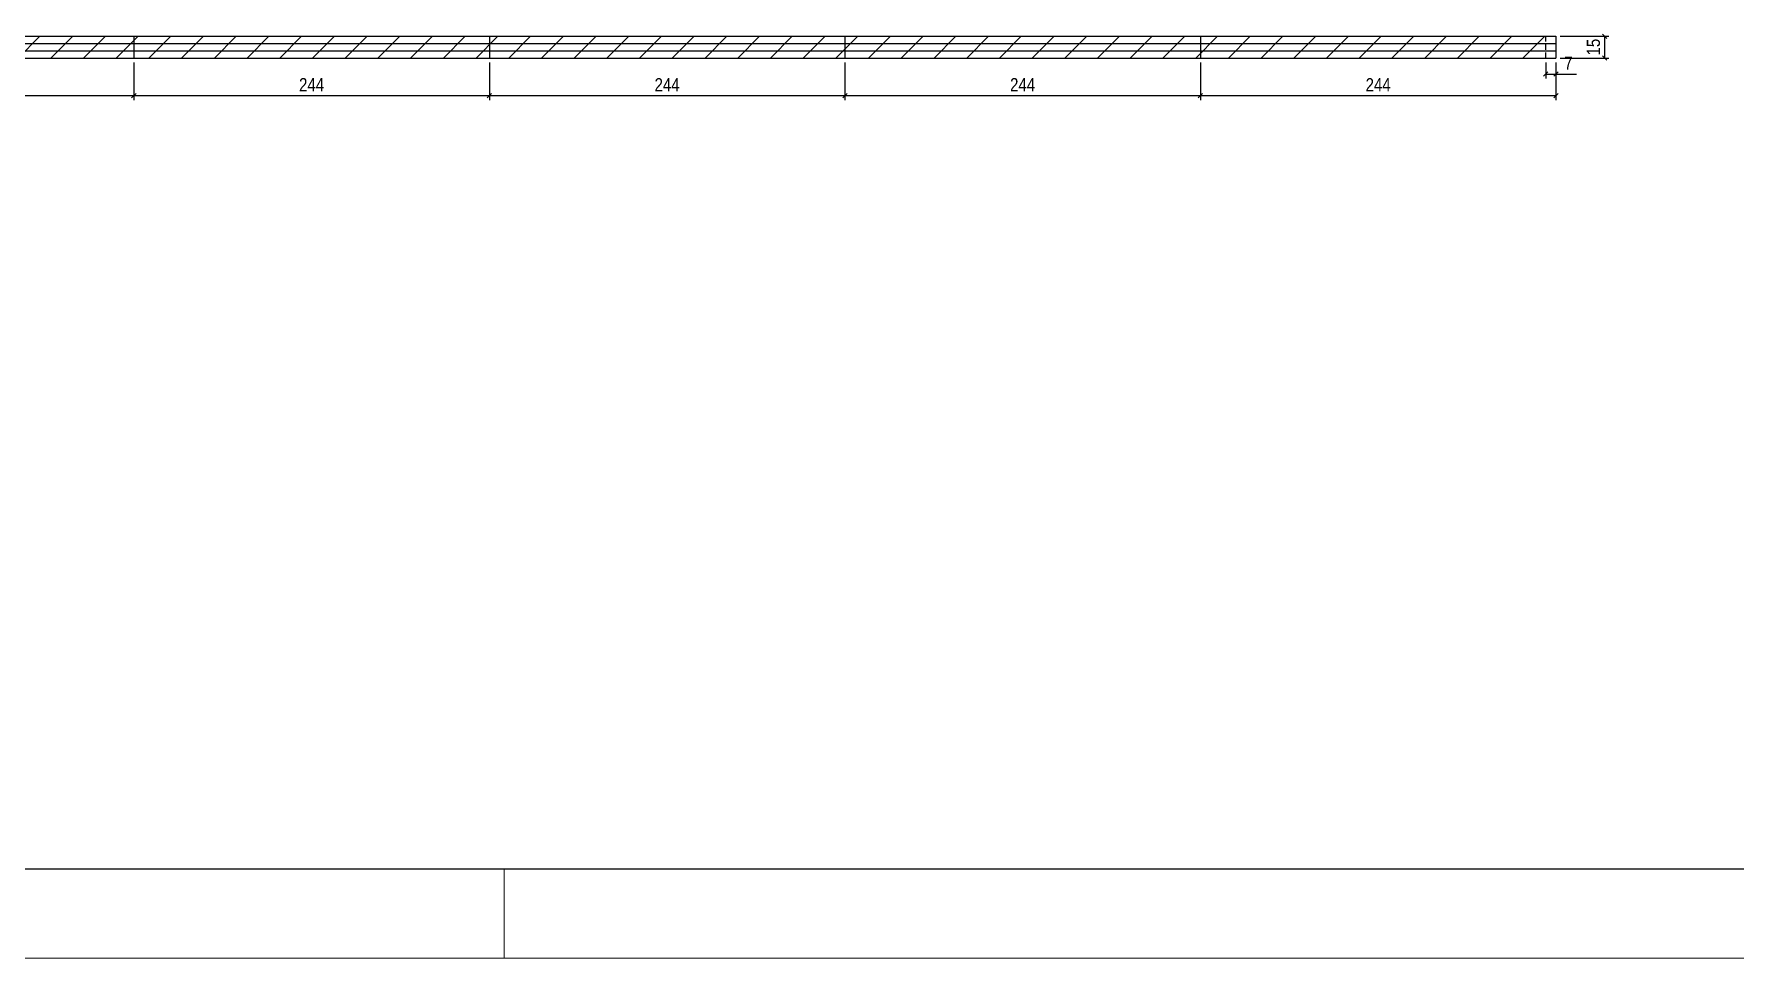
# Model space of a CAD drawing. Extents: x -3557 to 8661, y -614 to 3008.
# Drawn here: x 6083 to 7251, y -614 to 21 of the extents above; entities that cross this region are included whole.
import ezdxf

# ---------------------------------------------------------------- set-up
doc = ezdxf.new("R2010")
doc.units = 0
doc.linetypes.add('HIDDEN', pattern=[0.375, 0.25, -0.125])
for name, color, linetype in [('COTA', 241, 'Continuous'), ('Painéis', 200, 'Continuous'), ('SARR_2.2x7', 40, 'Continuous')]:
    doc.layers.add(name, color=color, linetype=linetype)
doc.layers.add('FOLHA', color=255, linetype='Continuous', lineweight=5)
doc.layers.add('Hachura', color=251, linetype='Continuous', lineweight=9)
doc.styles.add('COTA TECNICA-50', font='techl___.ttf', dxfattribs={"height": 9})
doc.dimstyles.new('COTA PAINEL-50', dxfattribs={"dimtxt": 9, "dimasz": 3, "dimexe": 3, "dimexo": 3, "dimgap": 3, "dimtad": 1, "dimdec": 1, "dimzin": 12, "dimdsep": 46, "dimtxsty": 'COTA TECNICA-50', "dimblk1": 'OBLIQUE', "dimblk2": 'OBLIQUE', "dimsah": 1, "dimcen": 0.9, "dimclrd": 4, "dimclre": 4, "dimclrt": 240, "dimadec": 1, "dimazin": 3, "dimtfac": 1, "dimtdec": 1, "dimtmove": 0, "dimatfit": 3, "dimfxl": 1, "dimtolj": 1, "dimtzin": 12, "dimarcsym": 0})

# ---------------------------------------------------------------- blocks, each defined once
blk = doc.blocks.new('_Oblique')
at = {"color": 0, "linetype": 'ByBlock', "lineweight": -2}
blk.add_line((-0.5, -0.5), (0.5, 0.5), dxfattribs=at)
blk = doc.blocks.new('*D899')
at = {"layer": 'COTA', "color": 4, "lineweight": -2, "transparency": 16777216}
for p, q in [((7130.7, 19.3), (7164.1, 19.3)), ((7161.1, 19.3), (7161.1, 4.3)), ((7130.7, 4.3), (7164.1, 4.3))]:
    blk.add_line(p, q, dxfattribs=at)
at = {"layer": 'Defpoints', "color": 0, "transparency": 16777216}
for p in [(7127.7, 19.3), (7127.7, 4.3), (7161.1, 4.3)]:
    blk.add_point(p, dxfattribs=at)
at = {"layer": 'COTA', "color": 4, "lineweight": -2, "transparency": 16777216, "xscale": 3, "yscale": 3, "zscale": 3}
for p, rotation in [((7161.1, 19.3), 90), ((7161.1, 4.3), 270)]:
    blk.add_blockref('_Oblique', p, dxfattribs=dict(at, rotation=rotation))
at = {"layer": 'COTA', "color": 240, "transparency": 16777216, "insert": (7153.5, 11.8), "char_height": 9, "attachment_point": 5, "rotation": 90, "style": 'COTA TECNICA-50'}
blk.add_mtext('\\A1;15', dxfattribs=at)
blk = doc.blocks.new('*D898')
at = {"layer": 'COTA', "color": 4, "lineweight": -2, "transparency": 16777216}
for p, q in [((7120.7, 1.3), (7120.7, -9.7)), ((7127.7, 1.3), (7127.7, -9.7)), ((7120.7, -6.7), (7127.7, -6.7)), ((7127.7, -6.7), (7141.9, -6.7))]:
    blk.add_line(p, q, dxfattribs=at)
at = {"layer": 'Defpoints', "color": 0, "transparency": 16777216}
for p in [(7120.7, 4.3), (7127.7, 4.3), (7127.7, -6.7)]:
    blk.add_point(p, dxfattribs=at)
at = {"layer": 'COTA', "color": 4, "lineweight": -2, "transparency": 16777216, "xscale": 3, "yscale": 3, "zscale": 3, "rotation": 180}
blk.add_blockref('_Oblique', (7120.7, -6.7), dxfattribs=at)
at = {"layer": 'COTA', "color": 4, "lineweight": -2, "transparency": 16777216, "xscale": 3, "yscale": 3, "zscale": 3}
blk.add_blockref('_Oblique', (7127.7, -6.7), dxfattribs=at)
at = {"layer": 'COTA', "color": 240, "transparency": 16777216, "insert": (7136.3, 0.8), "char_height": 9, "attachment_point": 5, "style": 'COTA TECNICA-50'}
blk.add_mtext('\\A1;7', dxfattribs=at)
blk = doc.blocks.new('*D915')
at = {"layer": 'COTA', "color": 4, "lineweight": -2, "transparency": 16777216}
for p, q in [((5907.7, 1.3), (5907.7, -24.5)), ((6151.7, 1.3), (6151.7, -24.5)), ((5907.7, -21.5), (6151.7, -21.5))]:
    blk.add_line(p, q, dxfattribs=at)
at = {"layer": 'Defpoints', "color": 0, "transparency": 16777216}
for p in [(5907.7, 4.3), (6151.7, 4.3), (6151.7, -21.5)]:
    blk.add_point(p, dxfattribs=at)
at = {"layer": 'COTA', "color": 4, "lineweight": -2, "transparency": 16777216, "xscale": 3, "yscale": 3, "zscale": 3, "rotation": 180}
blk.add_blockref('_Oblique', (5907.7, -21.5), dxfattribs=at)
at = {"layer": 'COTA', "color": 4, "lineweight": -2, "transparency": 16777216, "xscale": 3, "yscale": 3, "zscale": 3}
blk.add_blockref('_Oblique', (6151.7, -21.5), dxfattribs=at)
at = {"layer": 'COTA', "color": 240, "transparency": 16777216, "insert": (6029.7, -14), "char_height": 9, "attachment_point": 5, "style": 'COTA TECNICA-50'}
blk.add_mtext('\\A1;244', dxfattribs=at)
blk = doc.blocks.new('*D916')
at = {"layer": 'COTA', "color": 4, "lineweight": -2, "transparency": 16777216}
for p, q in [((6151.7, 1.3), (6151.7, -24.5)), ((6395.7, 1.3), (6395.7, -24.5)), ((6151.7, -21.5), (6395.7, -21.5))]:
    blk.add_line(p, q, dxfattribs=at)
at = {"layer": 'Defpoints', "color": 0, "transparency": 16777216}
for p in [(6151.7, 4.3), (6395.7, 4.3), (6395.7, -21.5)]:
    blk.add_point(p, dxfattribs=at)
at = {"layer": 'COTA', "color": 4, "lineweight": -2, "transparency": 16777216, "xscale": 3, "yscale": 3, "zscale": 3, "rotation": 180}
blk.add_blockref('_Oblique', (6151.7, -21.5), dxfattribs=at)
at = {"layer": 'COTA', "color": 4, "lineweight": -2, "transparency": 16777216, "xscale": 3, "yscale": 3, "zscale": 3}
blk.add_blockref('_Oblique', (6395.7, -21.5), dxfattribs=at)
at = {"layer": 'COTA', "color": 240, "transparency": 16777216, "insert": (6273.7, -14), "char_height": 9, "attachment_point": 5, "style": 'COTA TECNICA-50'}
blk.add_mtext('\\A1;244', dxfattribs=at)
blk = doc.blocks.new('*D917')
at = {"layer": 'COTA', "color": 4, "lineweight": -2, "transparency": 16777216}
for p, q in [((6395.7, 1.3), (6395.7, -24.5)), ((6639.7, 1.3), (6639.7, -24.5)), ((6395.7, -21.5), (6639.7, -21.5))]:
    blk.add_line(p, q, dxfattribs=at)
at = {"layer": 'Defpoints', "color": 0, "transparency": 16777216}
for p in [(6395.7, 4.3), (6639.7, 4.3), (6639.7, -21.5)]:
    blk.add_point(p, dxfattribs=at)
at = {"layer": 'COTA', "color": 4, "lineweight": -2, "transparency": 16777216, "xscale": 3, "yscale": 3, "zscale": 3, "rotation": 180}
blk.add_blockref('_Oblique', (6395.7, -21.5), dxfattribs=at)
at = {"layer": 'COTA', "color": 4, "lineweight": -2, "transparency": 16777216, "xscale": 3, "yscale": 3, "zscale": 3}
blk.add_blockref('_Oblique', (6639.7, -21.5), dxfattribs=at)
at = {"layer": 'COTA', "color": 240, "transparency": 16777216, "insert": (6517.7, -14), "char_height": 9, "attachment_point": 5, "style": 'COTA TECNICA-50'}
blk.add_mtext('\\A1;244', dxfattribs=at)
blk = doc.blocks.new('*D918')
at = {"layer": 'COTA', "color": 4, "lineweight": -2, "transparency": 16777216}
for p, q in [((6639.7, 1.3), (6639.7, -24.5)), ((6883.7, 1.3), (6883.7, -24.5)), ((6639.7, -21.5), (6883.7, -21.5))]:
    blk.add_line(p, q, dxfattribs=at)
at = {"layer": 'Defpoints', "color": 0, "transparency": 16777216}
for p in [(6639.7, 4.3), (6883.7, 4.3), (6883.7, -21.5)]:
    blk.add_point(p, dxfattribs=at)
at = {"layer": 'COTA', "color": 4, "lineweight": -2, "transparency": 16777216, "xscale": 3, "yscale": 3, "zscale": 3, "rotation": 180}
blk.add_blockref('_Oblique', (6639.7, -21.5), dxfattribs=at)
at = {"layer": 'COTA', "color": 4, "lineweight": -2, "transparency": 16777216, "xscale": 3, "yscale": 3, "zscale": 3}
blk.add_blockref('_Oblique', (6883.7, -21.5), dxfattribs=at)
at = {"layer": 'COTA', "color": 240, "transparency": 16777216, "insert": (6761.7, -14), "char_height": 9, "attachment_point": 5, "style": 'COTA TECNICA-50'}
blk.add_mtext('\\A1;244', dxfattribs=at)
blk = doc.blocks.new('*D919')
at = {"layer": 'COTA', "color": 4, "lineweight": -2, "transparency": 16777216}
for p, q in [((6883.7, 1.3), (6883.7, -24.5)), ((7127.7, 1.3), (7127.7, -24.5)), ((6883.7, -21.5), (7127.7, -21.5))]:
    blk.add_line(p, q, dxfattribs=at)
at = {"layer": 'Defpoints', "color": 0, "transparency": 16777216}
for p in [(6883.7, 4.3), (7127.7, 4.3), (7127.7, -21.5)]:
    blk.add_point(p, dxfattribs=at)
at = {"layer": 'COTA', "color": 4, "lineweight": -2, "transparency": 16777216, "xscale": 3, "yscale": 3, "zscale": 3, "rotation": 180}
blk.add_blockref('_Oblique', (6883.7, -21.5), dxfattribs=at)
at = {"layer": 'COTA', "color": 4, "lineweight": -2, "transparency": 16777216, "xscale": 3, "yscale": 3, "zscale": 3}
blk.add_blockref('_Oblique', (7127.7, -21.5), dxfattribs=at)
at = {"layer": 'COTA', "color": 240, "transparency": 16777216, "insert": (7005.7, -14), "char_height": 9, "attachment_point": 5, "style": 'COTA TECNICA-50'}
blk.add_mtext('\\A1;244', dxfattribs=at)

msp = doc.modelspace()

# ---------------------------------------------------------------- hatches: boundary and pattern name
at = {"layer": 'Hachura', "linetype": 'ByBlock'}
h = msp.add_hatch(dxfattribs=at)
h.set_pattern_fill('ANSI31', color=256, scale=5)
h.set_pattern_definition([(45, (-115.955, -256.949), (-11.22532, 11.22532), [])])
h.paths.add_polyline_path([(6883.7, 19.31), (6883.7, 4.31), (7127.7, 4.31), (7127.7, 19.31)])
h.paths.add_polyline_path([(6639.7, 19.31), (6639.7, 4.31), (6883.7, 4.31), (6883.7, 19.31)])
h.paths.add_polyline_path([(6395.7, 19.31), (6395.7, 4.31), (6639.7, 4.31), (6639.7, 19.31)])
h.paths.add_polyline_path([(6395.7, 4.31), (6395.7, 19.31), (6151.7, 19.31), (6151.7, 4.31)])
h.paths.add_polyline_path([(5907.7, 19.31), (5907.7, 4.31), (6151.7, 4.31), (6151.7, 19.31)])
h.paths.add_polyline_path([(5663.7, 19.31), (5663.7, 4.31), (5907.7, 4.31), (5907.7, 19.31)])
h.paths.add_polyline_path([(5419.7, 19.31), (5419.7, 4.31), (5663.7, 4.31), (5663.7, 19.31)])
h.paths.add_polyline_path([(5419.7, 4.31), (5419.7, 19.31), (5175.7, 19.31), (5175.7, 4.31)])
h.paths.add_polyline_path([(4931.7, 19.31), (4931.7, 4.31), (5175.7, 4.31), (5175.7, 19.31)])
h.paths.add_polyline_path([(4931.7, 4.31), (4931.7, 19.31), (4687.7, 19.31), (4687.7, 4.31)])
h.paths.add_polyline_path([(4443.7, 19.31), (4443.7, 4.31), (4687.7, 4.31), (4687.7, 19.31)])
h.paths.add_polyline_path([(4443.7, 4.31), (4443.7, 19.31), (4199.7, 19.31), (4199.7, 4.31)])

# ---------------------------------------------------------------- linework, layer by layer
at = {"color": 30}
msp.add_line((8600.49, -552.63), (2012.11, -552.63), dxfattribs=at)
at = {"layer": 'FOLHA'}
for p, q in [((6405.79, -552.63), (6405.79, -613.6)), ((8661.45, -613.6), (1859.7, -613.6))]:
    msp.add_line(p, q, dxfattribs=at)
at = {"layer": 'Painéis'}
for p, q in [((2546.7, 19.31), (7127.7, 19.31)), ((6151.7, 19.31), (6151.7, 4.31)), ((6395.7, 19.31), (6395.7, 4.31)), ((6639.7, 19.31), (6639.7, 4.31)), ((6883.7, 19.31), (6883.7, 4.31)), ((7127.7, 19.31), (7127.7, 4.31)), ((2546.7, 4.31), (7127.7, 4.31))]:
    msp.add_line(p, q, dxfattribs=at)
at = {"layer": 'SARR_2.2x7'}
for p, q in [((5907.7, 14.31), (6151.7, 14.31)), ((6151.7, 14.31), (6395.7, 14.31)), ((6395.7, 14.31), (6639.7, 14.31)), ((6639.7, 14.31), (6883.7, 14.31)), ((6883.7, 14.31), (7127.7, 14.31)), ((5907.7, 9.31), (6151.7, 9.31)), ((6151.7, 9.31), (6395.7, 9.31)), ((6395.7, 9.31), (6639.7, 9.31)), ((6639.7, 9.31), (6883.7, 9.31)), ((6883.7, 9.31), (7127.7, 9.31))]:
    msp.add_line(p, q, dxfattribs=at)
at = {"layer": 'SARR_2.2x7', "linetype": 'HIDDEN', "ltscale": 15}
msp.add_line((7120.7, 4.31), (7120.7, 19.31), dxfattribs=at)

# ---------------------------------------------------------------- dimensions: what is measured, and where the dimension line sits
at = {"layer": 'COTA'}
for base, p1, angle, picture, middle in [((7161.13, 4.31), (7127.7, 19.31), 90, '*D899', (7153.54, 11.81)), ((7127.7, -6.74), (7120.7, 4.31), 180, '*D898', (7136.27, 0.83))]:
    dim = msp.add_linear_dim(base=base, p1=p1, p2=(7127.7, 4.31), angle=angle, dimstyle='COTA PAINEL-50', dxfattribs=at)
    dim.commit()
    dim.dimension.update_dxf_attribs({"geometry": picture, "text_midpoint": middle})
for base, p1, p2, picture, middle in [((6151.7, -21.53), (5907.7, 4.31), (6151.7, 4.31), '*D915', (6029.7, -13.96)), ((6395.7, -21.53), (6151.7, 4.31), (6395.7, 4.31), '*D916', (6273.7, -13.96)), ((6639.7, -21.53), (6395.7, 4.31), (6639.7, 4.31), '*D917', (6517.7, -13.96)), ((6883.7, -21.53), (6639.7, 4.31), (6883.7, 4.31), '*D918', (6761.7, -13.96)), ((7127.7, -21.53), (6883.7, 4.31), (7127.7, 4.31), '*D919', (7005.7, -13.96))]:
    dim = msp.add_linear_dim(base=base, p1=p1, p2=p2, dimstyle='COTA PAINEL-50', override={"dimtmove": 1}, dxfattribs=at)
    dim.commit()
    dim.dimension.update_dxf_attribs({"geometry": picture, "text_midpoint": middle})

doc.saveas('drawing.dxf')
